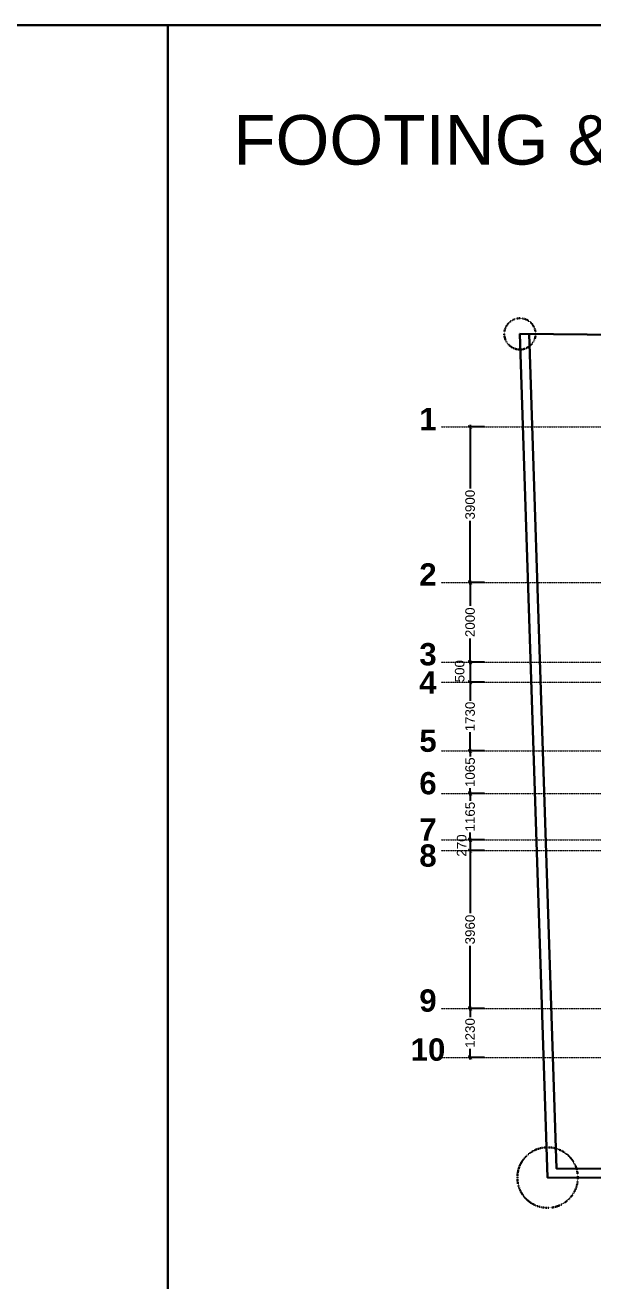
# Model space of a CAD drawing. Header units: millimetres. Extents: x 660818 to 959388, y -495289 to 50450.
# Drawn here: x 701009 to 715256, y -105564 to -74057 of the extents above; entities that cross this region are included whole.
import ezdxf

# ---------------------------------------------------------------- set-up
doc = ezdxf.new("R2010")
doc.units = ezdxf.units.MM
doc.header["$LTSCALE"] = 0.01
doc.header["$MEASUREMENT"] = 0
doc.header["$PDMODE"] = 35
doc.linetypes.add('ACAD_ISO03W100', pattern=[30, 12, -18])
doc.linetypes.add('DASHED2', pattern=[0.375, 0.25, -0.125])
for name, color, linetype, lineweight in [('CENT_DIM', 1, 'Continuous', 13), ('CENTRE LINE', 7, 'ACAD_ISO03W100', 20), ('COLUMN TEXT', 6, 'Continuous', 18), ('OPEN TERRACE', 5, 'Continuous', 30), ('plot', 7, 'Continuous', 30)]:
    doc.layers.add(name, color=color, linetype=linetype, lineweight=lineweight)
doc.layers.add('Text', color=7, linetype='Continuous')
doc.styles.get("Standard").update_dxf_attribs({"font": 'arial.ttf'})
doc.dimstyles.new('CENTRE LINE DIM', dxfattribs={"dimtxt": 240, "dimasz": 100, "dimexe": 50, "dimexo": 0, "dimgap": 50, "dimtad": 0, "dimdec": 0, "dimrnd": 5, "dimzin": 0, "dimdsep": 46, "dimtxsty": 'Standard', "dimblk": 'ARCHTICK', "dimcen": 0.09, "dimdle": 50, "dimadec": 0, "dimazin": 0, "dimtfac": 1, "dimtdec": 0, "dimtmove": 0, "dimatfit": 3, "dimfxl": 1, "dimtolj": 1, "dimtzin": 0, "dimarcsym": 0})

# ---------------------------------------------------------------- blocks, each defined once
blk = doc.blocks.new('_ArchTick')
at = {"color": 0, "linetype": 'ByBlock', "const_width": 0.15}
blk.add_lwpolyline([(-0.5, -0.5), (0.5, 0.5)], dxfattribs=at)
blk = doc.blocks.new('*D184')
at = {"layer": 'CENT_DIM', "color": 0, "lineweight": -2, "ltscale": 5, "transparency": 16777216}
for p, q in [((712175, -84089), (712175, -85682)), ((712538, -84139), (712125, -84139)), ((712175, -88089), (712175, -86497)), ((712538, -88039), (712125, -88039))]:
    blk.add_line(p, q, dxfattribs=at)
at = {"layer": 'Defpoints', "color": 0, "ltscale": 5, "transparency": 16777216}
for p in [(712538, -84139), (712175, -88039), (712538, -88039)]:
    blk.add_point(p, dxfattribs=at)
at = {"layer": 'CENT_DIM', "color": 0, "lineweight": -2, "ltscale": 5, "transparency": 16777216, "xscale": 100, "yscale": 100, "zscale": 100}
for p, rotation in [((712175, -84139), 90), ((712175, -88039), 270)]:
    blk.add_blockref('_ArchTick', p, dxfattribs=dict(at, rotation=rotation))
at = {"layer": 'CENT_DIM', "color": 0, "ltscale": 5, "transparency": 16777216, "insert": (712175, -86089), "char_height": 240, "attachment_point": 5, "rotation": 90}
blk.add_mtext('\\A1;3900', dxfattribs=at)
blk = doc.blocks.new('*D185')
at = {"layer": 'CENT_DIM', "color": 0, "lineweight": -2, "ltscale": 5, "transparency": 16777216}
for p, q in [((712538, -88039), (712125, -88039)), ((712175, -87989), (712175, -88629)), ((712175, -90089), (712175, -89449)), ((712538, -90039), (712125, -90039))]:
    blk.add_line(p, q, dxfattribs=at)
at = {"layer": 'Defpoints', "color": 0, "ltscale": 5, "transparency": 16777216}
for p in [(712538, -88039), (712175, -90039), (712538, -90039)]:
    blk.add_point(p, dxfattribs=at)
at = {"layer": 'CENT_DIM', "color": 0, "lineweight": -2, "ltscale": 5, "transparency": 16777216, "xscale": 100, "yscale": 100, "zscale": 100}
for p, rotation in [((712175, -88039), 90), ((712175, -90039), 270)]:
    blk.add_blockref('_ArchTick', p, dxfattribs=dict(at, rotation=rotation))
at = {"layer": 'CENT_DIM', "color": 0, "ltscale": 5, "transparency": 16777216, "insert": (712175, -89039), "char_height": 240, "attachment_point": 5, "rotation": 90}
blk.add_mtext('\\A1;2000', dxfattribs=at)
blk = doc.blocks.new('*D186')
at = {"layer": 'CENT_DIM', "color": 0, "lineweight": -2, "ltscale": 5, "transparency": 16777216}
for p, q in [((712538, -90039), (712125, -90039)), ((712175, -89989), (712175, -90589)), ((712538, -90539), (712125, -90539))]:
    blk.add_line(p, q, dxfattribs=at)
at = {"layer": 'Defpoints', "color": 0, "ltscale": 5, "transparency": 16777216}
for p in [(712538, -90039), (712175, -90539), (712538, -90539)]:
    blk.add_point(p, dxfattribs=at)
at = {"layer": 'CENT_DIM', "color": 0, "lineweight": -2, "ltscale": 5, "transparency": 16777216, "xscale": 100, "yscale": 100, "zscale": 100}
for p, rotation in [((712175, -90039), 90), ((712175, -90539), 270)]:
    blk.add_blockref('_ArchTick', p, dxfattribs=dict(at, rotation=rotation))
at = {"layer": 'CENT_DIM', "color": 0, "ltscale": 5, "transparency": 16777216, "insert": (711914, -90267), "char_height": 240, "attachment_point": 5, "rotation": 90}
blk.add_mtext('\\A1;500', dxfattribs=at)
blk = doc.blocks.new('*D187')
at = {"layer": 'CENT_DIM', "color": 0, "lineweight": -2, "ltscale": 5, "transparency": 16777216}
for p, q in [((712538, -90539), (712125, -90539)), ((712175, -90489), (712175, -91008)), ((712175, -92319), (712175, -91801)), ((712538, -92269), (712125, -92269))]:
    blk.add_line(p, q, dxfattribs=at)
at = {"layer": 'Defpoints', "color": 0, "ltscale": 5, "transparency": 16777216}
for p in [(712538, -90539), (712175, -92269), (712538, -92269)]:
    blk.add_point(p, dxfattribs=at)
at = {"layer": 'CENT_DIM', "color": 0, "lineweight": -2, "ltscale": 5, "transparency": 16777216, "xscale": 100, "yscale": 100, "zscale": 100}
for p, rotation in [((712175, -90539), 90), ((712175, -92269), 270)]:
    blk.add_blockref('_ArchTick', p, dxfattribs=dict(at, rotation=rotation))
at = {"layer": 'CENT_DIM', "color": 0, "ltscale": 5, "transparency": 16777216, "insert": (712175, -91404), "char_height": 240, "attachment_point": 5, "rotation": 90}
blk.add_mtext('\\A1;1730', dxfattribs=at)
blk = doc.blocks.new('*D188')
at = {"layer": 'CENT_DIM', "color": 0, "lineweight": -2, "ltscale": 5, "transparency": 16777216}
for p, q in [((712538, -92269), (712125, -92269)), ((712175, -92219), (712175, -92404)), ((712175, -93385), (712175, -93200)), ((712538, -93335), (712125, -93335))]:
    blk.add_line(p, q, dxfattribs=at)
at = {"layer": 'Defpoints', "color": 0, "ltscale": 5, "transparency": 16777216}
for p in [(712538, -92269), (712175, -93335), (712538, -93335)]:
    blk.add_point(p, dxfattribs=at)
at = {"layer": 'CENT_DIM', "color": 0, "lineweight": -2, "ltscale": 5, "transparency": 16777216, "xscale": 100, "yscale": 100, "zscale": 100}
for p, rotation in [((712175, -92269), 90), ((712175, -93335), 270)]:
    blk.add_blockref('_ArchTick', p, dxfattribs=dict(at, rotation=rotation))
at = {"layer": 'CENT_DIM', "color": 0, "ltscale": 5, "transparency": 16777216, "insert": (712175, -92802), "char_height": 240, "attachment_point": 5, "rotation": 90}
blk.add_mtext('\\A1;1065', dxfattribs=at)
blk = doc.blocks.new('*D189')
at = {"layer": 'CENT_DIM', "color": 0, "lineweight": -2, "ltscale": 5, "transparency": 16777216}
for p, q in [((712538, -93335), (712125, -93335)), ((712175, -93285), (712175, -93519)), ((712538, -94499), (712125, -94499)), ((712175, -94549), (712175, -94315))]:
    blk.add_line(p, q, dxfattribs=at)
at = {"layer": 'Defpoints', "color": 0, "ltscale": 5, "transparency": 16777216}
for p in [(712538, -93335), (712175, -94499), (712538, -94499)]:
    blk.add_point(p, dxfattribs=at)
at = {"layer": 'CENT_DIM', "color": 0, "lineweight": -2, "ltscale": 5, "transparency": 16777216, "xscale": 100, "yscale": 100, "zscale": 100}
for p, rotation in [((712175, -93335), 90), ((712175, -94499), 270)]:
    blk.add_blockref('_ArchTick', p, dxfattribs=dict(at, rotation=rotation))
at = {"layer": 'CENT_DIM', "color": 0, "ltscale": 5, "transparency": 16777216, "insert": (712175, -93917), "char_height": 240, "attachment_point": 5, "rotation": 90}
blk.add_mtext('\\A1;1165', dxfattribs=at)
blk = doc.blocks.new('*D190')
at = {"layer": 'CENT_DIM', "color": 0, "lineweight": -2, "ltscale": 5, "transparency": 16777216}
for p, q in [((712538, -94499), (712125, -94499)), ((712175, -94449), (712175, -94819)), ((712538, -94769), (712125, -94769))]:
    blk.add_line(p, q, dxfattribs=at)
at = {"layer": 'Defpoints', "color": 0, "ltscale": 5, "transparency": 16777216}
for p in [(712538, -94499), (712175, -94769), (712538, -94769)]:
    blk.add_point(p, dxfattribs=at)
at = {"layer": 'CENT_DIM', "color": 0, "lineweight": -2, "ltscale": 5, "transparency": 16777216, "xscale": 100, "yscale": 100, "zscale": 100}
for p, rotation in [((712175, -94499), 90), ((712175, -94769), 270)]:
    blk.add_blockref('_ArchTick', p, dxfattribs=dict(at, rotation=rotation))
at = {"layer": 'CENT_DIM', "color": 0, "ltscale": 5, "transparency": 16777216, "insert": (711964, -94641), "char_height": 240, "attachment_point": 5, "rotation": 90}
blk.add_mtext('\\A1;270', dxfattribs=at)
blk = doc.blocks.new('*D191')
at = {"layer": 'CENT_DIM', "color": 0, "lineweight": -2, "ltscale": 5, "transparency": 16777216}
for p, q in [((712538, -94769), (712125, -94769)), ((712175, -94719), (712175, -96342)), ((712175, -98779), (712175, -97157)), ((712538, -98729), (712125, -98729))]:
    blk.add_line(p, q, dxfattribs=at)
at = {"layer": 'Defpoints', "color": 0, "ltscale": 5, "transparency": 16777216}
for p in [(712538, -94769), (712175, -98729), (712538, -98729)]:
    blk.add_point(p, dxfattribs=at)
at = {"layer": 'CENT_DIM', "color": 0, "lineweight": -2, "ltscale": 5, "transparency": 16777216, "xscale": 100, "yscale": 100, "zscale": 100}
for p, rotation in [((712175, -94769), 90), ((712175, -98729), 270)]:
    blk.add_blockref('_ArchTick', p, dxfattribs=dict(at, rotation=rotation))
at = {"layer": 'CENT_DIM', "color": 0, "ltscale": 5, "transparency": 16777216, "insert": (712175, -96749), "char_height": 240, "attachment_point": 5, "rotation": 90}
blk.add_mtext('\\A1;3960', dxfattribs=at)
blk = doc.blocks.new('*D192')
at = {"layer": 'CENT_DIM', "color": 0, "lineweight": -2, "ltscale": 5, "transparency": 16777216}
for p, q in [((712538, -98729), (712125, -98729)), ((712175, -98679), (712175, -98948)), ((712175, -100009), (712175, -99741)), ((712538, -99959), (712125, -99959))]:
    blk.add_line(p, q, dxfattribs=at)
at = {"layer": 'Defpoints', "color": 0, "ltscale": 5, "transparency": 16777216}
for p in [(712538, -98729), (712175, -99959), (712538, -99959)]:
    blk.add_point(p, dxfattribs=at)
at = {"layer": 'CENT_DIM', "color": 0, "lineweight": -2, "ltscale": 5, "transparency": 16777216, "xscale": 100, "yscale": 100, "zscale": 100}
for p, rotation in [((712175, -98729), 90), ((712175, -99959), 270)]:
    blk.add_blockref('_ArchTick', p, dxfattribs=dict(at, rotation=rotation))
at = {"layer": 'CENT_DIM', "color": 0, "ltscale": 5, "transparency": 16777216, "insert": (712175, -99344), "char_height": 240, "attachment_point": 5, "rotation": 90}
blk.add_mtext('\\A1;1230', dxfattribs=at)

msp = doc.modelspace()

# ---------------------------------------------------------------- linework, layer by layer
at = {"layer": 'CENTRE LINE', "color": 7, "linetype": 'DASHED2', "ltscale": 200}
for p, q in [((711444.714, -84139.486), (741190.114, -84139.486)), ((711444.714, -88039.486), (741190.114, -88039.486)), ((711444.714, -90039.486), (741190.114, -90039.486)), ((711444.714, -90539.486), (741190.114, -90539.486)), ((711444.714, -92269.486), (741190.114, -92269.486)), ((711444.714, -93334.706), (741190.114, -93334.706)), ((711444.714, -94499.486), (741190.114, -94499.486)), ((711444.714, -94769.486), (741190.114, -94769.486)), ((711444.714, -98729.486), (741190.114, -98729.486)), ((711444.714, -99959.486), (741190.114, -99959.486))]:
    msp.add_line(p, q, dxfattribs=at)
at = {"layer": 'OPEN TERRACE', "ltscale": 0.5}
for points in [[(704586.555, -74056.974), (660818.128, -74056.974), (660818.128, -223818.83), (704586.555, -223818.83)], [(869824.835, -74056.974), (704586.555, -74056.974), (704586.555, -223818.83), (869824.835, -223818.83)]]:
    msp.add_lwpolyline(points, close=True, dxfattribs=at)
at = {"layer": 'plot', "elevation": 98042.688}
for points in [[(736255.125, -82027.332), (738261.765, -102872.886), (731358.717, -102977.104), (721718.26, -102983.188), (714119.517, -102973.263), (713425.265, -81804.055), (736254.845, -82027.162)], [(736023.828, -82024.904), (738008.927, -102646.677), (731356.908, -102747.105), (721718.337, -102753.188), (714342.108, -102743.553), (713655.463, -81806.305)]]:
    msp.add_lwpolyline(points, dxfattribs=at)
at = {"layer": 'Text', "color": 3, "linetype": 'DASHED2', "lineweight": 30}
for centre, radius in [((713425.265, -81804.055), 392.135), ((714119.517, -102973.263), 759.126)]:
    msp.add_circle(centre, radius, dxfattribs=at)

# ---------------------------------------------------------------- texts
at = {"insert": (706232.345, -76313.83), "char_height": 1242.98979, "attachment_point": 1}
msp.add_mtext_dynamic_manual_height_columns('FOOTING & BASEMENT', width=26346.81294, gutter_width=77686.862, heights=[-1293.863], dxfattribs=at)
at = {"layer": 'COLUMN TEXT', "char_height": 559.8386, "attachment_point": 1}
for s, heights, insert in [('\\pxqc;{\\fArial|b1|i0|c0|p34;1}', [-562.13], (707566.929, -83660.654)), ('\\pxqc;{\\fArial|b1|i0|c0|p34;2}', [-562.13], (707566.929, -87560.654)), ('\\pxqc;{\\fArial|b1|i0|c0|p34;3}', [-571.677], (707566.929, -89560.654)), ('\\pxqc;{\\fArial|b1|i0|c0|p34;4}', [-562.13], (707566.929, -90273.673)), ('\\pxqc;{\\fArial|b1|i0|c0|p34;5}', [-569.386], (707566.929, -91731.205)), ('\\pxqc;{\\fArial|b1|i0|c0|p34;6}', [-571.677], (707566.929, -92796.425)), ('\\pxqc;{\\fArial|b1|i0|c0|p34;7}', [-559.839], (707566.929, -93961.205)), ('\\pxqc;{\\fArial|b1|i0|c0|p34;8}', [-572.059], (707566.929, -94612.67)), ('\\pxqc,t8;{\\fArial|b1|i0|c0|p34;9}', [-572.059], (707566.929, -98250.654)), ('\\pxqc;{\\fArial|b1|i0|c0|p34;10}', [-571.677], (707566.929, -99480.654))]:
    msp.add_mtext_dynamic_manual_height_columns(s, width=7102.46636, gutter_width=34.99, heights=heights, dxfattribs=dict(at, insert=insert))

# ---------------------------------------------------------------- dimensions: what is measured, and where the dimension line sits
at = {"layer": 'CENT_DIM', "ltscale": 5}
for base, p1, p2, picture, middle in [((712175.433, -88039.486), (712538.185, -84139.486), (712538.185, -88039.486), '*D184', (712175.433, -86089.486)), ((712175.433, -90039.486), (712538.185, -88039.486), (712538.185, -90039.486), '*D185', (712175.433, -89039.486)), ((712175.433, -92269.486), (712538.185, -90539.486), (712538.185, -92269.486), '*D187', (712175.433, -91404.486)), ((712175.433, -93334.706), (712538.185, -92269.486), (712538.185, -93334.706), '*D188', (712175.433, -92802.096)), ((712175.433, -94499.486), (712538.185, -93334.706), (712538.185, -94499.486), '*D189', (712175.433, -93917.096)), ((712175.433, -98729.486), (712538.185, -94769.486), (712538.185, -98729.486), '*D191', (712175.433, -96749.486)), ((712175.433, -99959.486), (712538.185, -98729.486), (712538.185, -99959.486), '*D192', (712175.433, -99344.486))]:
    dim = msp.add_linear_dim(base=base, p1=p1, p2=p2, angle=90, dimstyle='CENTRE LINE DIM', dxfattribs=at)
    dim.commit()
    dim.dimension.update_dxf_attribs({"geometry": picture, "text_midpoint": middle})
for base, p1, p2, picture, middle in [((712175.433, -90539.486), (712538.185, -90039.486), (712538.185, -90539.486), '*D186', (711914.368, -90266.558)), ((712175.433, -94769.486), (712538.185, -94499.486), (712538.185, -94769.486), '*D190', (711963.672, -94641.204))]:
    dim = msp.add_linear_dim(base=base, p1=p1, p2=p2, angle=90, dimstyle='CENTRE LINE DIM', override={"dimtmove": 2}, dxfattribs=at)
    dim.commit()
    dim.dimension.update_dxf_attribs({"geometry": picture, "text_midpoint": middle, "dimtype": 160})

doc.saveas('drawing.dxf')
